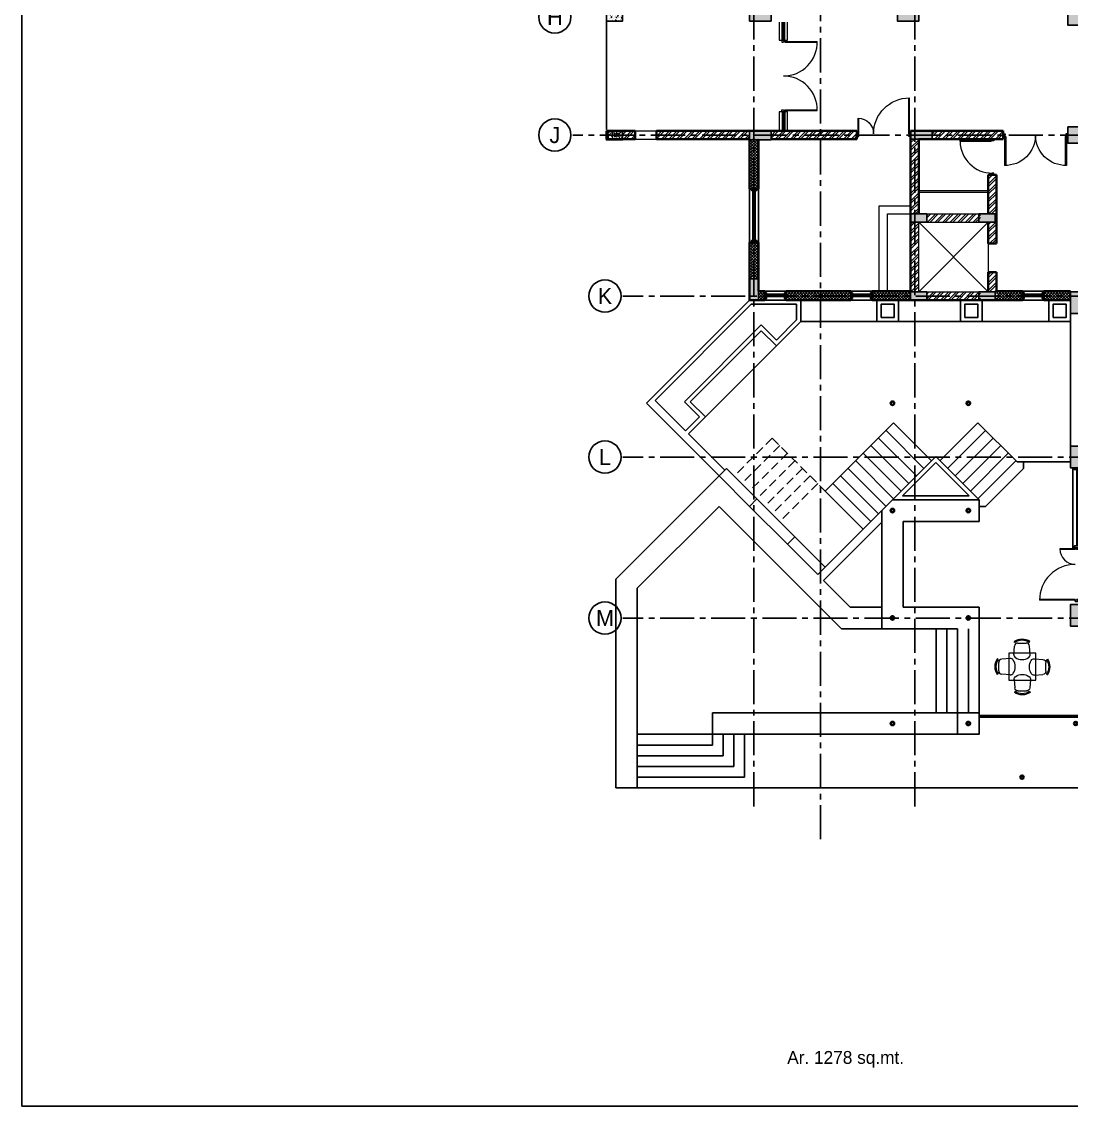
# Model space of a CAD drawing. Header units: millimetres. Extents: x -276609 to 1081398, y -453808 to 472098.
# Drawn here: x 306511 to 335839, y 124246 to 154560 of the extents above; entities that cross this region are included whole.
import ezdxf
from ezdxf.enums import TextEntityAlignment as Align

# ---------------------------------------------------------------- set-up
doc = ezdxf.new("R2010")
doc.units = ezdxf.units.MM
doc.header["$MEASUREMENT"] = 0
doc.linetypes.add('CENTER2', pattern=[28.575, 19.05, -3.175, 3.175, -3.175])
doc.linetypes.add('DASHED2', pattern=[0.375, 0.25, -0.125])
for name, color, linetype in [('A-Anno Tags', 6, 'Continuous'), ('A-Elevation', 4, 'Continuous'), ('A-Railing', 4, 'Continuous'), ('A-Steps', 3, 'Continuous'), ('A-Wall Patt', 8, 'Continuous'), ('A-Window', 4, 'Continuous'), ('Anno_Frames', 7, 'Continuous'), ('Anno_Labels', 7, 'Continuous'), ('AREA', 7, 'Continuous'), ('Dimension', 7, 'Continuous'), ('S-Conc Patt', 9, 'Continuous'), ('SHADING COLUMNS', 210, 'Continuous')]:
    doc.layers.add(name, color=color, linetype=linetype)
doc.layers.add('A-Anno-Grid Lines', color=7, linetype='Continuous', true_color=0xbbc3bd)
for name, color, linetype, lineweight in [('A-Detail Lines', 241, 'Continuous', 25), ('A-DETL-LLIN', 3, 'Continuous', 9), ('A-Door', 4, 'Continuous', 9), ('A-Wall Sec', 1, 'Continuous', 20), ('frntr', 42, 'Continuous', 13), ('S-Concrete', 40, 'Continuous', 25)]:
    doc.layers.add(name, color=color, linetype=linetype, lineweight=lineweight)
doc.layers.add('I-Furniture', color=7, linetype='Continuous', lineweight=20, true_color=0xb35900)
doc.styles.get("Standard").update_dxf_attribs({"font": ''})
doc.styles.get('Standard').set_extended_font_data('Gill Sans MT')
pattern_1 = [(45, (-144842.34, 2158.18), (-106.066017, 106.066017), []), (45, (-144771.63, 2158.18), (-106.066017, 106.066017), [])]
pattern_2 = [(50, (-1021001.52, 1192606.68), (143.4520365, -12.550427), [15, -165]), (355, (-1021001.52, 1192606.68), (-27.750267, 150.438427), [12, -132]), (100.4514, (-1020989.56, 1192605.63), (115.701876, 137.887908), [12.748038, -140.228422]), (46.1842, (-1021001.52, 1192646.68), (213.44821, -33.103803), [22.5, -247.5]), (96.6356, (-1020983.73, 1192643.92), (186.93254, 194.823574), [19.122058, -210.3426]), (351.1842, (-1021001.52, 1192646.68), (186.93239, 194.82372), [18, -198]), (21, (-1020981.52, 1192636.68), (119.3814104, -80.523778), [15, -165]), (326, (-1020981.52, 1192636.68), (48.663066, 145.030009), [12, -132]), (71.4514, (-1020971.57, 1192629.97), (168.044526, 64.506099), [12.748038, -140.228422]), (37.5, (-1021001.517, 1192606.68), (2.431971, 66.5787708), [0, -130.4, 0, -134, 0, -132.5]), (7.5, (-1021001.52, 1192606.68), (52.6139075, 78.8823424), [0, -76.4, 0, -127.4, 0, -50.5]), (327.5, (-1021046.117, 1192606.68), (106.7644872, -4.5109743), [0, -50, 0, -156, 0, -207]), (317.5, (-1021066.12, 1192606.68), (116.637234, 20.0209965), [0, -65, 0, -103.6, 0, -147])]

# ---------------------------------------------------------------- blocks, each defined once
blk = doc.blocks.new('Big Door Garbage')
at = {"layer": 'A-Door', "color": 5, "lineweight": 18}
for p, q in [((-12550, 128778), (-12500, 128778)), ((-12550, 128703), (-12550, 128778)), ((-12550, 128703), (-12515, 128703)), ((-12515, 128738), (-12500, 128738)), ((-12515, 128703), (-12515, 128738)), ((-12515, 128703), (-12515, 128273)), ((-12499, 128703), (-12515, 128703)), ((-12500, 128778), (-12500, 128738)), ((-12499, 128703), (-12499, 128273)), ((-11101, 128703), (-11101, 127703)), ((-11101, 128703), (-11085, 128703)), ((-11100, 128778), (-11100, 128738)), ((-11050, 128778), (-11100, 128778)), ((-11085, 128738), (-11100, 128738)), ((-11085, 128703), (-11085, 128738)), ((-11050, 128703), (-11085, 128703)), ((-11085, 128703), (-11085, 127703)), ((-11050, 128703), (-11050, 128778))]:
    blk.add_line(p, q, dxfattribs=at)
at = {"layer": 'A-Door', "lineweight": 18}
for centre, radius, start, end in [((-12515, 128703), 430, 270, 0), ((-11085, 128703), 1000, 180, 270)]:
    blk.add_arc(centre, radius, start, end, dxfattribs=at)
blk = doc.blocks.new('erer')
at = {"layer": 'A-Door', "color": 5, "lineweight": 18}
for p, q in [((476029, 155439), (476029, 154939)), ((476259, 154939), (476259, 155439)), ((476029, 154939), (476259, 154939)), ((476102, 154939), (476102, 154884)), ((476185, 154939), (476102, 154939)), ((476185, 154939), (476185, 154900)), ((476102, 154884), (476147, 154884)), ((476147, 154900), (476147, 154884)), ((476185, 154900), (476147, 154900)), ((476185, 154884), (476185, 154900)), ((476188, 154900), (477090, 154900)), ((476188, 154882), (477090, 154882)), ((476029, 152939), (476029, 152439)), ((476259, 152939), (476029, 152939)), ((476102, 152995), (476147, 152995)), ((476102, 152939), (476102, 152995)), ((476185, 152939), (476102, 152939)), ((476147, 152978), (476147, 152995)), ((476185, 152978), (476147, 152978)), ((476185, 152995), (476185, 152978)), ((476185, 152939), (476185, 152978)), ((476188, 152996), (477090, 152996)), ((476188, 152978), (477090, 152978)), ((476259, 152439), (476259, 152939))]:
    blk.add_line(p, q, dxfattribs=at)
at = {"layer": 'A-Door', "lineweight": 18}
for centre, start, end in [((476147, 154882), 269.9841, 1.3064), ((476147, 152996), 358.6936, 90.0159)]:
    blk.add_arc(centre, 943, start, end, dxfattribs=at)
at = {"layer": 'A-Window', "color": 2, "lineweight": 60}
for p, q in [((476144, 154939), (476144, 155439)), ((476144, 152939), (476144, 152439))]:
    blk.add_line(p, q, dxfattribs=at)
blk = doc.blocks.new('ABL_Door_S - 1000 x 2100-11-3 Second Floor Lvl')
at = {"layer": 'A-Door', "color": 5}
for p, q in [((-500, 38), (-450, 38)), ((-500, -38), (-500, 38)), ((-450, 38), (-450, -3)), ((450, 38), (450, -3)), ((500, 38), (450, 38)), ((500, -38), (500, 38)), ((-500, -38), (-465, -38)), ((-465, -3), (-450, -3)), ((-465, -38), (-465, -3)), ((-430, -38), (-465, -38)), ((465, -3), (450, -3)), ((465, -38), (465, -3)), ((500, -38), (465, -38))]:
    blk.add_line(p, q, dxfattribs=at)
at = {"layer": 'A-Door', "color": 5, "lineweight": 18}
for p, q in [((-465, -38), (-465, -902)), ((-430, -38), (-430, -902)), ((-430, -902), (-465, -902))]:
    blk.add_line(p, q, dxfattribs=at)
at = {"layer": 'A-Door'}
blk.add_arc((-450, -3), 900, 271.2733, 0, dxfattribs=at)
blk = doc.blocks.new('din w3')
at = {"layer": 'A-Window', "color": 2, "lineweight": 60}
blk.add_line((477594, 164984), (477594, 166384), dxfattribs=at)
at = {"layer": 'A-Window'}
for points in [[(477469, 164934), (477469, 166434)], [(477669, 166434), (477669, 166384), (477519, 166384), (477519, 166434)], [(477719, 164934), (477719, 166434)], [(477669, 164934), (477669, 164984), (477519, 164984), (477519, 164934)]]:
    blk.add_lwpolyline(points, dxfattribs=at)
blk = doc.blocks.new('din d7')
at = {"layer": 'A-Door', "color": 5, "lineweight": 18}
for p, q in [((486934, 174520), (486934, 175332)), ((486969, 174518), (486969, 175332)), ((488629, 174518), (488629, 175332)), ((488664, 174518), (488664, 175332)), ((486899, 174518), (486934, 174518)), ((486899, 174518), (486899, 174443)), ((486899, 174443), (486949, 174443)), ((486934, 174518), (486934, 174483)), ((486969, 174518), (486934, 174518)), ((486934, 174483), (486949, 174483)), ((486949, 174443), (486949, 174483)), ((488629, 174518), (488664, 174518)), ((488664, 174483), (488649, 174483)), ((488649, 174443), (488649, 174483)), ((488699, 174443), (488649, 174443)), ((488664, 174518), (488664, 174483)), ((488699, 174518), (488664, 174518)), ((488699, 174518), (488699, 174443))]:
    blk.add_line(p, q, dxfattribs=at)
at = {"layer": 'A-Door', "lineweight": 18}
for centre, start, end in [((486950, 174483), 359.9841, 91.0727), ((488648, 174483), 88.9273, 180.0159)]:
    blk.add_arc(centre, 849, start, end, dxfattribs=at)
blk = doc.blocks.new('allalaksksksjjd')
at = {"layer": 'S-Conc Patt'}
for points in [[(271338, 150901), (270888, 150901), (270888, 150451), (271138, 150451), (271138, 150651), (271338, 150651)], [(275203, 150901), (275203, 150651), (275803, 150651), (275803, 150901)], [(279888, 150901), (279888, 150671), (280338, 150671), (280338, 150901)], [(281798, 150901), (281798, 150671), (282248, 150671), (282248, 150901)], [(279888, 148701), (279888, 148471), (280338, 148471), (280338, 148701)], [(281798, 148701), (281798, 148471), (282248, 148471), (282248, 148701)], [(259258, 147351), (259258, 147101), (259708, 147101), (259708, 147351)], [(262138, 147351), (261888, 147351), (261888, 146901), (262138, 146901)], [(266388, 147351), (266388, 147101), (266988, 147101), (266988, 147351)], [(271338, 147101), (270888, 147101), (270888, 147551), (271138, 147551), (271138, 147351), (271338, 147351)], [(275203, 147351), (275203, 147101), (275803, 147101), (275803, 147351)], [(284018, 147351), (284018, 147101), (284618, 147101), (284618, 147351)], [(288703, 147351), (288703, 147101), (289303, 147101), (289303, 147351)], [(293168, 147351), (293168, 147101), (293618, 147101), (293618, 147351)], [(262118, 145091), (261888, 145091), (261888, 144491), (262118, 144491)], [(259258, 144741), (259258, 144491), (259708, 144491), (259708, 144741)], [(266388, 144721), (266388, 144491), (266988, 144491), (266988, 144721)], [(271118, 144721), (270888, 144721), (270888, 144121), (271118, 144121)], [(275353, 144721), (275353, 144491), (275953, 144491), (275953, 144721)], [(279703, 144721), (279703, 144491), (280303, 144491), (280303, 144721)], [(284618, 144721), (284388, 144721), (284388, 144121), (284618, 144121)], [(288853, 144721), (288853, 144491), (289453, 144491), (289453, 144721)], [(293618, 144721), (293388, 144721), (293388, 144121), (293618, 144121)], [(295798, 144721), (295798, 144471), (296248, 144471), (296248, 144721)], [(259708, 139971), (259708, 140221), (259258, 140221), (259258, 139971)], [(262118, 140221), (261888, 140221), (261888, 139621), (262118, 139621)], [(266278, 140331), (266278, 139881), (266728, 139881), (266728, 140331)], [(270888, 140221), (270888, 139621), (271118, 139621), (271118, 139991), (271488, 139991), (271488, 140221)], [(275203, 140221), (275203, 139991), (275803, 139991), (275803, 140221)], [(279703, 140221), (279703, 139991), (280303, 139991), (280303, 140221)], [(284018, 140221), (284018, 139991), (284388, 139991), (284388, 139621), (284618, 139621), (284618, 140221)], [(288778, 140331), (288778, 139881), (289228, 139881), (289228, 140331)], [(293388, 139771), (293618, 139771), (293618, 140221), (293388, 140221)], [(295998, 139771), (296248, 139771), (296248, 140221), (295998, 140221)], [(257638, 139181), (257388, 139181), (257388, 138581), (257638, 138581)], [(298118, 138491), (297868, 138491), (297868, 137891), (298118, 137891)], [(262118, 135906), (261888, 135906), (261888, 135306), (262118, 135306)], [(271253, 135606, 1), (270753, 135606, 1)], [(284753, 135606, 1), (284253, 135606, 1)], [(293618, 135906), (293388, 135906), (293388, 135306), (293618, 135306)], [(257638, 135756), (257388, 135756), (257388, 135156), (257638, 135156)], [(266018, 135721), (266018, 135491), (266618, 135491), (266618, 135721)], [(288888, 135721), (288888, 135491), (289488, 135491), (289488, 135721)], [(298118, 135756), (297868, 135756), (297868, 135156), (298118, 135156)], [(271488, 130991), (271488, 131221), (271118, 131221), (271118, 131591), (270888, 131591), (270888, 130991)], [(284618, 130991), (284618, 131591), (284388, 131591), (284388, 131221), (284018, 131221), (284018, 130991)], [(266278, 131331), (266278, 130881), (266728, 130881), (266728, 131331)], [(275753, 131106, 1), (275253, 131106, 1)], [(280253, 131106, 1), (279753, 131106, 1)], [(288778, 131331), (288778, 130881), (289228, 130881), (289228, 131331)], [(257388, 131241), (257388, 130991), (257988, 130991), (257988, 131241)], [(261518, 131221), (261518, 130991), (262118, 130991), (262118, 131221)], [(293388, 131221), (293388, 130991), (293988, 130991), (293988, 131221)], [(297518, 131221), (297518, 130971), (298118, 130971), (298118, 131221)], [(266278, 128031), (266278, 127581), (266728, 127581), (266728, 128031)], [(271303, 127806, 1), (270703, 127806, 1)], [(275803, 127811, 1), (275203, 127811, 1)], [(280303, 127811, 1), (279703, 127811, 1)], [(284803, 127811, 1), (284203, 127811, 1)], [(298118, 127941), (297868, 127941), (297868, 127341), (298118, 127341)], [(257388, 127921), (257388, 127671), (257988, 127671), (257988, 127921)], [(261888, 127921), (261888, 127691), (262488, 127691), (262488, 127921)], [(288888, 127921), (288888, 127691), (289488, 127691), (289488, 127921)], [(293203, 127921), (293203, 127691), (293803, 127691), (293803, 127921)], [(261888, 125601), (261888, 125371), (262338, 125371), (262338, 125601)], [(263798, 125601), (263798, 125371), (264248, 125371), (264248, 125601)], [(257638, 123791), (257388, 123791), (257388, 123191), (257638, 123191)], [(298118, 123791), (297868, 123791), (297868, 123191), (298118, 123191)], [(261888, 123421), (261888, 123191), (262338, 123191), (262338, 123421)], [(263798, 123421), (263798, 123191), (264248, 123191), (264248, 123421)], [(266653, 123421), (266353, 123421), (266353, 122821), (266653, 122821)], [(271253, 123306, 1), (270753, 123306, 1)], [(275753, 123306, 1), (275253, 123306, 1)], [(280253, 123306, 1), (279753, 123306, 1)], [(284753, 123306, 1), (284253, 123306, 1)], [(289153, 123441), (288853, 123441), (288853, 122841), (289153, 122841)], [(293203, 123441), (293203, 123191), (293803, 123191), (293803, 123441)], [(266653, 119106), (266353, 119106), (266353, 118506), (266653, 118506)], [(271253, 118806, 1), (270753, 118806, 1)], [(275753, 118806, 1), (275253, 118806, 1)], [(280253, 118806, 1), (279753, 118806, 1)], [(284753, 118806, 1), (284253, 118806, 1)], [(289153, 119106), (288853, 119106), (288853, 118506), (289153, 118506)], [(266353, 114081), (266953, 114081), (266953, 114531), (266653, 114531), (266653, 114681), (266353, 114681)], [(289153, 114681), (288853, 114681), (288853, 114531), (288553, 114531), (288553, 114081), (289153, 114081)], [(271303, 114081), (271303, 114531), (270703, 114531), (270703, 114081)], [(275803, 114081), (275803, 114531), (275203, 114531), (275203, 114081)], [(279703, 114081), (279703, 114531), (280303, 114531), (280303, 114081)], [(284803, 114081), (284803, 114531), (284203, 114531), (284203, 114081)]]:
    blk.add_hatch(color=8, dxfattribs=at).paths.add_polyline_path(points)
h = blk.add_hatch(dxfattribs=at)
h.set_pattern_fill('AR-CONC', color=8, scale=20, style=0)
h.set_pattern_definition(pattern_2)
h.paths.add_polyline_path([(261888, 149551), (262138, 149551), (262138, 150001), (261888, 150001)])
h = blk.add_hatch(dxfattribs=at)
h.set_pattern_fill('AR-CONC', color=8, scale=20, style=0)
h.set_pattern_definition(pattern_2)
h.paths.add_polyline_path([(266203, 150001), (266203, 149751), (266803, 149751), (266803, 150001)])
h = blk.add_hatch(dxfattribs=at)
h.set_pattern_fill('AR-CONC', color=8, scale=20, style=0)
h.set_pattern_definition(pattern_2)
h.paths.add_polyline_path([(288703, 150001), (288703, 149751), (289303, 149751), (289303, 150001)])
h = blk.add_hatch(dxfattribs=at)
h.set_pattern_fill('AR-CONC', color=8, scale=20, style=0)
h.set_pattern_definition(pattern_2)
h.paths.add_polyline_path([(293368, 149551), (293618, 149551), (293618, 150001), (293368, 150001)])
h = blk.add_hatch(color=8, dxfattribs=at)
edge = h.paths.add_edge_path()
edge.add_arc((296133, 147236), 125, 0, 360)
h = blk.add_hatch(dxfattribs=at)
h.set_pattern_fill('AR-CONC', color=8, scale=20, style=0)
h.set_pattern_definition(pattern_2)
h.paths.add_polyline_path([(253388, 131241), (253388, 130991), (253838, 130991), (253838, 131241)])
h = blk.add_hatch(dxfattribs=at)
h.set_pattern_fill('AR-CONC', color=8, scale=20, style=0)
h.set_pattern_definition(pattern_2)
h.paths.add_polyline_path([(301668, 131221), (301668, 130971), (302118, 130971), (302118, 131221)])
h = blk.add_hatch(dxfattribs=at)
h.set_pattern_fill('AR-CONC', color=8, scale=20, style=0)
h.set_pattern_definition(pattern_2)
h.paths.add_polyline_path([(301668, 127941), (301668, 127691), (302118, 127691), (302118, 127941)])
h = blk.add_hatch(dxfattribs=at)
h.set_pattern_fill('AR-CONC', color=8, scale=20, style=0)
h.set_pattern_definition(pattern_2)
h.paths.add_polyline_path([(253388, 127921), (253388, 127671), (253838, 127671), (253838, 127921)])
at = {"layer": 'S-Concrete'}
for points in [[(271338, 150901), (270888, 150901), (270888, 150451), (271138, 150451), (271138, 150651), (271338, 150651), (271338, 150901)], [(271338, 147101), (270888, 147101), (270888, 147551), (271138, 147551), (271138, 147351), (271338, 147351), (271338, 147101)]]:
    blk.add_lwpolyline(points, dxfattribs=at)
for points in [[(275203, 150901), (275203, 150651), (275803, 150651), (275803, 150901)], [(279888, 150901), (279888, 150671), (280338, 150671), (280338, 150901)], [(281798, 150901), (281798, 150671), (282248, 150671), (282248, 150901)], [(261888, 149551), (262138, 149551), (262138, 150001), (261888, 150001)], [(266203, 150001), (266203, 149751), (266803, 149751), (266803, 150001)], [(288703, 150001), (288703, 149751), (289303, 149751), (289303, 150001)], [(293368, 149551), (293618, 149551), (293618, 150001), (293368, 150001)], [(279888, 148701), (279888, 148471), (280338, 148471), (280338, 148701)], [(281798, 148701), (281798, 148471), (282248, 148471), (282248, 148701)], [(259258, 147351), (259258, 147101), (259708, 147101), (259708, 147351)], [(262138, 147351), (261888, 147351), (261888, 146901), (262138, 146901)], [(266388, 147351), (266388, 147101), (266988, 147101), (266988, 147351)], [(275203, 147351), (275203, 147101), (275803, 147101), (275803, 147351)], [(284018, 147351), (284018, 147101), (284618, 147101), (284618, 147351)], [(288703, 147351), (288703, 147101), (289303, 147101), (289303, 147351)], [(293168, 147351), (293168, 147101), (293618, 147101), (293618, 147351)], [(262118, 145091), (261888, 145091), (261888, 144491), (262118, 144491)], [(259258, 144741), (259258, 144491), (259708, 144491), (259708, 144741)], [(266388, 144721), (266388, 144491), (266988, 144491), (266988, 144721)], [(271118, 144721), (270888, 144721), (270888, 144121), (271118, 144121)], [(275353, 144721), (275353, 144491), (275953, 144491), (275953, 144721)], [(279703, 144721), (279703, 144491), (280303, 144491), (280303, 144721)], [(284618, 144721), (284388, 144721), (284388, 144121), (284618, 144121)], [(288853, 144721), (288853, 144491), (289453, 144491), (289453, 144721)], [(293618, 144721), (293388, 144721), (293388, 144121), (293618, 144121)], [(295798, 144721), (295798, 144471), (296248, 144471), (296248, 144721)], [(259708, 139971), (259708, 140221), (259258, 140221), (259258, 139971)], [(262118, 140221), (261888, 140221), (261888, 139621), (262118, 139621)], [(266278, 140331), (266278, 139881), (266728, 139881), (266728, 140331)], [(271488, 140221), (270888, 140221), (270888, 139621), (271118, 139621), (271118, 139991), (271488, 139991)], [(275203, 140221), (275203, 139991), (275803, 139991), (275803, 140221)], [(279703, 140221), (279703, 139991), (280303, 139991), (280303, 140221)], [(284018, 140221), (284618, 140221), (284618, 139621), (284388, 139621), (284388, 139991), (284018, 139991)], [(288778, 140331), (288778, 139881), (289228, 139881), (289228, 140331)], [(293388, 139771), (293618, 139771), (293618, 140221), (293388, 140221)], [(295998, 139771), (296248, 139771), (296248, 140221), (295998, 140221)], [(257638, 139181), (257388, 139181), (257388, 138581), (257638, 138581)], [(298118, 138491), (297868, 138491), (297868, 137891), (298118, 137891)], [(262118, 135906), (261888, 135906), (261888, 135306), (262118, 135306)], [(293618, 135906), (293388, 135906), (293388, 135306), (293618, 135306)], [(257638, 135756), (257388, 135756), (257388, 135156), (257638, 135156)], [(266018, 135721), (266018, 135491), (266618, 135491), (266618, 135721)], [(288888, 135721), (288888, 135491), (289488, 135491), (289488, 135721)], [(298118, 135756), (297868, 135756), (297868, 135156), (298118, 135156)], [(271488, 130991), (270888, 130991), (270888, 131591), (271118, 131591), (271118, 131221), (271488, 131221)], [(284018, 130991), (284618, 130991), (284618, 131591), (284388, 131591), (284388, 131221), (284018, 131221)], [(266278, 131331), (266278, 130881), (266728, 130881), (266728, 131331)], [(288778, 131331), (288778, 130881), (289228, 130881), (289228, 131331)], [(253388, 131241), (253388, 130991), (253838, 130991), (253838, 131241)], [(257388, 131241), (257388, 130991), (257988, 130991), (257988, 131241)], [(261518, 131221), (261518, 130991), (262118, 130991), (262118, 131221)], [(293388, 131221), (293388, 130991), (293988, 130991), (293988, 131221)], [(297518, 131221), (297518, 130971), (298118, 130971), (298118, 131221)], [(301668, 131221), (301668, 130971), (302118, 130971), (302118, 131221)], [(266278, 128031), (266278, 127581), (266728, 127581), (266728, 128031)], [(298118, 127941), (297868, 127941), (297868, 127341), (298118, 127341)], [(301668, 127941), (301668, 127691), (302118, 127691), (302118, 127941)], [(253388, 127921), (253388, 127671), (253838, 127671), (253838, 127921)], [(257388, 127921), (257388, 127671), (257988, 127671), (257988, 127921)], [(261888, 127921), (261888, 127691), (262488, 127691), (262488, 127921)], [(288888, 127921), (288888, 127691), (289488, 127691), (289488, 127921)], [(293203, 127921), (293203, 127691), (293803, 127691), (293803, 127921)], [(261888, 125601), (261888, 125371), (262338, 125371), (262338, 125601)], [(263798, 125601), (263798, 125371), (264248, 125371), (264248, 125601)], [(257638, 123791), (257388, 123791), (257388, 123191), (257638, 123191)], [(298118, 123791), (297868, 123791), (297868, 123191), (298118, 123191)], [(261888, 123421), (261888, 123191), (262338, 123191), (262338, 123421)], [(263798, 123421), (263798, 123191), (264248, 123191), (264248, 123421)], [(266653, 123421), (266353, 123421), (266353, 122821), (266653, 122821)], [(289153, 123441), (288853, 123441), (288853, 122841), (289153, 122841)], [(293203, 123441), (293203, 123191), (293803, 123191), (293803, 123441)], [(266653, 119106), (266353, 119106), (266353, 118506), (266653, 118506)], [(289153, 119106), (288853, 119106), (288853, 118506), (289153, 118506)], [(266953, 114531), (266653, 114531), (266653, 114681), (266353, 114681), (266353, 114081), (266953, 114081)], [(288553, 114531), (288853, 114531), (288853, 114681), (289153, 114681), (289153, 114081), (288553, 114081)], [(271303, 114531), (271303, 114081), (270703, 114081), (270703, 114531)], [(275803, 114531), (275803, 114081), (275203, 114081), (275203, 114531)], [(279703, 114531), (279703, 114081), (280303, 114081), (280303, 114531)], [(284803, 114531), (284803, 114081), (284203, 114081), (284203, 114531)]]:
    blk.add_lwpolyline(points, close=True, dxfattribs=at)
for centre, radius in [((296133, 147236), 125), ((271003, 135606), 250), ((284503, 135606), 250), ((275503, 131106), 250), ((280003, 131106), 250), ((271003, 127806), 300), ((275503, 127811), 300), ((280003, 127811), 300), ((284503, 127811), 300), ((271003, 123306), 250), ((275503, 123306), 250), ((280003, 123306), 250), ((284503, 123306), 250), ((271003, 118806), 250), ((275503, 118806), 250), ((280003, 118806), 250), ((284503, 118806), 250)]:
    blk.add_circle(centre, radius, dxfattribs=at)
blk = doc.blocks.new('din w1')
at = {"layer": 'A-Window', "color": 2, "lineweight": 60}
blk.add_line((476279, 163779), (476779, 163779), dxfattribs=at)
at = {"layer": 'A-Window'}
for points in [[(476229, 163904), (476829, 163904)], [(476229, 163704), (476279, 163704), (476279, 163854), (476229, 163854)], [(476829, 163704), (476779, 163704), (476779, 163854), (476829, 163854)], [(476229, 163654), (476829, 163654)]]:
    blk.add_lwpolyline(points, dxfattribs=at)
blk = doc.blocks.new('Pipe-Column - Pipe3-1_2STD-50-2 GL')
at = {"layer": 'S-Concrete', "lineweight": 35}
for radius, start, end in [(50.8, 0, 180), (45.1, 0, 180), (45.1, 180, 0), (50.8, 180, 360)]:
    blk.add_arc((0, 0), radius, start, end, dxfattribs=at)
blk = doc.blocks.new('Pipe-Column - Pipe3-1_2STD-48-2 GL')
at = {"layer": 'S-Concrete', "lineweight": 35}
for radius, start, end in [(50.8, 0, 180), (50.8, 180, 360), (45.1, 360, 180), (45.1, 180, 360)]:
    blk.add_arc((0, 0), radius, start, end, dxfattribs=at)
blk = doc.blocks.new('Pipe-Column - Pipe3-1_2STD-49-2 GL')
at = {"layer": 'S-Concrete', "lineweight": 35}
for radius, start, end in [(50.8, 0, 180), (50.8, 180, 360), (45.1, 360, 180), (45.1, 180, 360)]:
    blk.add_arc((0, 0), radius, start, end, dxfattribs=at)
blk = doc.blocks.new('TRGHT4')
at = {"layer": 'SHADING COLUMNS'}
for name, p, rotation in [('Pipe-Column - Pipe3-1_2STD-48-2 GL', (397060, -137137), 135.0000000004137), ('Pipe-Column - Pipe3-1_2STD-48-2 GL', (399181, -137137), 135.0000000004137), ('Pipe-Column - Pipe3-1_2STD-50-2 GL', (427680, -137137), 44.9999999995862), ('Pipe-Column - Pipe3-1_2STD-50-2 GL', (429801, -137137), 44.9999999995862), ('Pipe-Column - Pipe3-1_2STD-48-2 GL', (397060, -140137), 135.0000000004137), ('Pipe-Column - Pipe3-1_2STD-48-2 GL', (399181, -140137), 135.0000000004137), ('Pipe-Column - Pipe3-1_2STD-50-2 GL', (427680, -140137), 44.9999999995862), ('Pipe-Column - Pipe3-1_2STD-50-2 GL', (429801, -140137), 44.9999999995862), ('Pipe-Column - Pipe3-1_2STD-48-2 GL', (397060, -143137), 135.0000000004137), ('Pipe-Column - Pipe3-1_2STD-48-2 GL', (399181, -143137), 135.0000000004137), ('Pipe-Column - Pipe3-1_2STD-50-2 GL', (427680, -143137), 44.9999999995862), ('Pipe-Column - Pipe3-1_2STD-50-2 GL', (429801, -143137), 44.9999999995862), ('Pipe-Column - Pipe3-1_2STD-48-2 GL', (397060, -146087), 135.0000000004137), ('Pipe-Column - Pipe3-1_2STD-49-2 GL', (399181, -146087), 135.0000000004137), ('Pipe-Column - Pipe3-1_2STD-50-2 GL', (427680, -146137), 44.9999999995862), ('Pipe-Column - Pipe3-1_2STD-50-2 GL', (429801, -146137), 44.9999999995862)]:
    blk.add_blockref(name, p, dxfattribs=dict(at, rotation=rotation))
for p in [(402181, -146087), (405181, -146087), (408181, -146087), (411181, -146087), (414181, -146087), (417181, -146087), (420181, -146087), (423181, -146087), (426181, -146087), (400681, -147587), (403681, -147587), (406681, -147587), (409681, -147587), (412681, -147587), (415681, -147587), (418681, -147587), (421681, -147587), (424681, -147587), (427681, -147587)]:
    blk.add_blockref('Pipe-Column - Pipe3-1_2STD-50-2 GL', p, dxfattribs=at)
blk = doc.blocks.new('dw2')
at = {"layer": 'A-Window'}
blk.add_line((484439, 147324), (484189, 147324), dxfattribs=at)
at = {"layer": 'A-Window', "color": 2, "lineweight": 30}
blk.add_line((484324, 145139), (484324, 147274), dxfattribs=at)
at = {"layer": 'A-Window'}
for points in [[(484439, 145089), (484209, 145089), (484209, 147324)], [(484399, 147324), (484399, 147274), (484249, 147274), (484249, 147324)], [(484439, 145089), (484439, 147324)], [(484399, 145089), (484399, 145139), (484249, 145139), (484249, 145089)]]:
    blk.add_lwpolyline(points, dxfattribs=at)
at = {"layer": 'A-Detail Lines', "rotation": 270}
blk.add_blockref('Big Door Garbage', (355573, 132539), dxfattribs=at)
blk = doc.blocks.new('chair1')
at = {"layer": 'I-Furniture'}
for p, q in [((-320, 228), (-84, 207)), ((1, 115), (1, -115)), ((16, 201), (42, 219)), ((-320, -228), (-84, -207)), ((16, -201), (42, -219))]:
    blk.add_line(p, q, dxfattribs=at)
for centre, radius, start, end in [((-108, 0), 351, 148.407, 211.593), ((-328, 135), 92.9, 85.0303, 148.407), ((-92, 115), 92.9, 0, 85.0303), ((-278, 0), 356, 325.6197, 34.3803), ((-278, 0), 387, 325.6197, 34.3803), ((-328, -135), 92.9, 211.593, 274.9697), ((-92, -115), 92.9, 274.9697, 0)]:
    blk.add_arc(centre, radius, start, end, dxfattribs=at)
blk = doc.blocks.new('wegegt')
at = {"layer": 'I-Furniture'}
blk.add_lwpolyline([(489413, 140432), (490163, 140432), (490163, 141182), (489413, 141182)], close=True, dxfattribs=at)
for p, rotation in [((489780, 141466), 90), ((489129, 140807), 180)]:
    blk.add_blockref('chair1', p, dxfattribs=dict(at, rotation=rotation))
at = {"layer": 'I-Furniture', "xscale": -1}
for p, rotation in [((490447, 140799), 180), ((489788, 140129), 90)]:
    blk.add_blockref('chair1', p, dxfattribs=dict(at, rotation=rotation))
blk = doc.blocks.new('Grid Head')
blk.add_circle((0, 0), 3)
at = {"layer": 'Anno_Labels'}
blk.add_attdef('GRID_NAME', text='', height=3, dxfattribs=at).set_placement((0, 0), align=Align.MIDDLE_CENTER)
blk = doc.blocks.new('grd din')
at = {"layer": 'A-Anno-Grid Lines', "linetype": 'CENTER2', "ltscale": 50}
for p, q in [((475314, 133526), (475314, 179267)), ((477184, 132609), (477184, 179317)), ((479814, 133526), (479814, 179267)), ((520545, 152289), (470258, 152289)), ((516514, 147789), (471659, 147789)), ((516514, 143289), (471659, 143289)), ((516514, 138789), (471659, 138789))]:
    blk.add_line(p, q, dxfattribs=at)
at = {"layer": 'Anno_Frames'}
ref = blk.add_blockref('Grid Head', (469758, 155589), dxfattribs=dict(at, xscale=150, yscale=150, zscale=150))
ref.add_attrib('GRID_NAME', 'H', dxfattribs={"layer": '0', "height": 450}).set_placement((469758, 155589), align=Align.MIDDLE_CENTER)
ref = blk.add_blockref('Grid Head', (469758, 152289), dxfattribs=dict(at, xscale=150, yscale=150, zscale=150))
ref.add_attrib('GRID_NAME', 'J', dxfattribs={"layer": '0', "height": 450}).set_placement((469758, 152289), align=Align.MIDDLE_CENTER)
ref = blk.add_blockref('Grid Head', (471159, 147789), dxfattribs=dict(at, xscale=150, yscale=150, zscale=150))
ref.add_attrib('GRID_NAME', 'K', dxfattribs={"layer": '0', "height": 450}).set_placement((471159, 147789), align=Align.MIDDLE_CENTER)
ref = blk.add_blockref('Grid Head', (471159, 143289), dxfattribs=dict(at, xscale=150, yscale=150, zscale=150))
ref.add_attrib('GRID_NAME', 'L', dxfattribs={"layer": '0', "height": 450}).set_placement((471159, 143289), align=Align.MIDDLE_CENTER)
ref = blk.add_blockref('Grid Head', (471159, 138789), dxfattribs=dict(at, xscale=150, yscale=150, zscale=150))
ref.add_attrib('GRID_NAME', 'M', dxfattribs={"layer": '0', "height": 450}).set_placement((471159, 138789), align=Align.MIDDLE_CENTER)

msp = doc.modelspace()

# ---------------------------------------------------------------- hatches: boundary and pattern name
at = {"layer": 'A-Wall Patt'}
h = msp.add_hatch(dxfattribs=at)
h.set_pattern_fill('ANSI32', color=256, scale=400, style=0)
h.set_pattern_definition(pattern_1)
h.paths.add_polyline_path([(326848.9, 151507.2), (324248.9, 151507.2), (324248.9, 151278.2), (326848.9, 151278.2)])
h.paths.add_polyline_path([(327448.9, 151507.2), (327448.9, 151277.2), (329848.9, 151277.2), (329848.9, 151507.2)])
h.paths.add_polyline_path([(323298.9, 151508.2), (323298.9, 151278.2), (323648.9, 151278.2), (323648.9, 151508.2)])
h = msp.add_hatch(dxfattribs=at)
h.set_pattern_fill('ANSI37', color=256, scale=450, style=0)
h.set_pattern_definition([(45, (-144842.344, 2158.18), (-39.7747564, 39.7747564), []), (135, (-144842.344, 2158.18), (-39.7747564, -39.7747564), [])])
h.paths.add_polyline_path([(335813.9, 147027.2), (335074.6, 147027.2), (335074.6, 146777.2), (335813.9, 146777.2)])
h.paths.add_polyline_path([(334474.6, 147027.2), (333748.9, 147027.2), (333748.9, 147007.2), (333748.9, 146777.2), (334474.6, 146777.2)])
h.paths.add_polyline_path([(331348.9, 147027.2), (330274.6, 147027.2), (330274.6, 146777.2), (331348.9, 146777.2)])
h.paths.add_polyline_path([(327098.9, 151277.2), (326848.9, 151277.2), (326848.9, 149892.2), (327098.9, 149892.2)])
h.paths.add_polyline_path([(327078.9, 147377.2), (327078.9, 147077.2), (327098.9, 147077.2), (327098.9, 148392.2), (326848.9, 148392.2), (326848.9, 147377.2)])
h.paths.add_polyline_path([(327874.6, 147027.2), (327874.6, 146777.2), (329674.6, 146777.2), (329674.6, 147027.2)])
h.paths.add_polyline_path([(327274.6, 146777.2), (327274.6, 147027.2), (327098.9, 147027.2), (327098.9, 146777.2)])
h = msp.add_hatch(dxfattribs=at)
h.set_pattern_fill('ANSI32', color=256, scale=400, style=0)
h.set_pattern_definition(pattern_1)
h.paths.add_polyline_path([(333748.9, 150277.2), (333518.9, 150277.2), (333518.9, 149187.2), (333748.9, 149187.2)])
h.paths.add_polyline_path([(331578.9, 151277.2), (331348.9, 151277.2), (331348.9, 150657.2), (331348.9, 149857.2), (331348.9, 149187.2), (331578.9, 149187.2), (331578.9, 149857.2)])
h.paths.add_polyline_path([(333748.9, 147557.2), (333518.9, 147557.2), (333518.9, 147007.2), (333748.9, 147007.2)])
h.paths.add_polyline_path([(333298.9, 149187.2), (331798.9, 149187.2), (331798.9, 148957.2), (333298.9, 148957.2)])
h.paths.add_polyline_path([(331578.9, 148957.2), (331348.9, 148957.2), (331348.9, 147007.2), (331578.9, 147007.2)])
h.paths.add_polyline_path([(333298.9, 147007.2), (331798.9, 147007.2), (331798.9, 146777.2), (333298.9, 146777.2)])
h.paths.add_polyline_path([(333748.9, 148957.2), (333518.9, 148957.2), (333518.9, 148357.2), (333748.9, 148357.2)])
h.paths.add_polyline_path([(333938.8, 151277.2), (333938.8, 151507.2), (331948.9, 151507.2), (331948.9, 151277.2)])

# ---------------------------------------------------------------- linework, layer by layer
at = {"layer": 'A-Anno Tags'}
for p, q in [((330662.4, 143135.6), (331723, 142075)), ((330874.5, 143347.8), (331935.2, 142287.1)), ((333230.5, 143347.8), (332169.8, 142287.1)), ((333442.6, 143135.6), (332381.9, 142075)), ((330450.2, 142923.5), (331510.9, 141862.8)), ((333654.7, 142923.5), (332594.1, 141862.8)), ((330026, 142499.2), (331086.6, 141438.6)), ((330238.1, 142711.4), (331298.8, 141650.7)), ((333866.9, 142711.4), (332806.2, 141650.7)), ((334079, 142499.2), (333018.3, 141438.6)), ((329813.9, 142287.1), (330874.5, 141226.4)), ((334291.1, 142287.1), (333230.5, 141226.4)), ((334503.2, 142075), (334503.2, 142255.3)), ((329601.7, 142075), (330662.4, 141014.3)), ((334503.2, 142075), (333442.6, 141014.3)), ((329177.5, 141650.7), (330238.1, 140590)), ((329389.6, 141862.8), (330450.2, 140802.2)), ((328965.3, 141438.6), (330026, 140377.9)), ((333442.6, 141014.3), (333262.3, 141014.3))]:
    msp.add_line(p, q, dxfattribs=at)
at = {"layer": 'A-Detail Lines'}
for p, q in [((333518.9, 147007.2), (331578.9, 148957.2)), ((331578.9, 147007.2), (333518.9, 148957.2))]:
    msp.add_line(p, q, dxfattribs=at)
at = {"layer": 'A-DETL-LLIN'}
msp.add_line((333518.9, 148357.2), (333518.9, 147557.2), dxfattribs=at)
at = {"layer": 'A-Door'}
for p, q in [((323648.9, 151508.2), (324248.9, 151508.2)), ((323648.9, 151278.2), (324248.9, 151278.2))]:
    msp.add_line(p, q, dxfattribs=at)
for points in [[(333518.9, 149836.9), (331578.9, 149836.9)], [(333518.9, 149786.9), (331578.9, 149786.9)]]:
    msp.add_lwpolyline(points, dxfattribs=at)
at = {"layer": 'A-Elevation', "linetype": 'DASHED2', "ltscale": 1000}
for p, q in [((327480.4, 142923.5), (326419.7, 141862.8)), ((327480.4, 142923.5), (328965.3, 141438.6)), ((327692.5, 142711.4), (326631.9, 141650.7)), ((327904.7, 142499.2), (326844, 141438.6)), ((328116.8, 142287.1), (327056.1, 141226.4)), ((328328.9, 142075), (327268.3, 141014.3)), ((328541.1, 141862.8), (327480.4, 140802.2)), ((328753.2, 141650.7), (327692.5, 140590))]:
    msp.add_line(p, q, dxfattribs=at)
at = {"layer": 'A-Railing'}
for p, q in [((333263.9, 135117.2), (361163.9, 135117.2)), ((333264.6, 135167.2), (361113.9, 135167.2))]:
    msp.add_line(p, q, dxfattribs=at)
at = {"layer": 'A-Steps'}
for p, q in [((322848.9, 154577.2), (322848.9, 151542.2)), ((326848.9, 146777.2), (323965, 143893.4)), ((328279.4, 146177.2), (328279.4, 146777.2)), ((326896.5, 146662.2), (324208.9, 143974.7)), ((326896.5, 146662.2), (328164.4, 146662.2)), ((328164.4, 146224.9), (328164.4, 146662.2)), ((328279.4, 146177.2), (325142.8, 143040.7)), ((328164.4, 146224.9), (327600, 145660.5)), ((328279.4, 146177.2), (335213.9, 146177.2)), ((335813.9, 142457.7), (335813.9, 146407.2)), ((327175.7, 146084.8), (325029.7, 143938.8)), ((327175.7, 145922.1), (325192.3, 143938.8)), ((327600, 145660.5), (327175.7, 146084.8)), ((327600, 145497.9), (327175.7, 145922.1)), ((323965, 143893.4), (325995.5, 141862.8)), ((324208.9, 143974.7), (325061.5, 143122)), ((325454, 143514.5), (325029.7, 143938.8)), ((325616.6, 143514.5), (325192.3, 143938.8)), ((325454, 143514.5), (325061.5, 143122)), ((328965.3, 141438.6), (330874.5, 143347.8)), ((334322.9, 142255.3), (333230.5, 143347.8)), ((325142.8, 143040.7), (326158.1, 142025.5)), ((332052.5, 142404.4), (328753.2, 139105.1)), ((332052.5, 142241.8), (331120.3, 141309.6)), ((333262.3, 141194.6), (332052.5, 142404.4)), ((332984.6, 141309.6), (332052.5, 142241.8)), ((335813.9, 142255.3), (334322.9, 142255.3)), ((325995.5, 141862.8), (323111.6, 138978.9)), ((331120.3, 141309.6), (332984.6, 141309.6)), ((325995.5, 141014.3), (323711.6, 138730.4)), ((329415.2, 137594.6), (325995.5, 141014.3)), ((327904.7, 139953.6), (326844, 141014.3)), ((327056.1, 141226.4), (328965.3, 139317.2)), ((332662.3, 141194.6), (330842.7, 141194.6)), ((330842.7, 141194.6), (333262.3, 141194.6)), ((333262.3, 140594.6), (333262.3, 141194.6)), ((330541, 140892.9), (330541, 137594.6)), ((330541, 140567.6), (328915.8, 138942.5)), ((333262.3, 140594.6), (331141, 140594.6)), ((331141, 140594.6), (331141, 138194.6)), ((323111.6, 138978.9), (323111.6, 133142.2)), ((329663.7, 138194.6), (328915.8, 138942.5)), ((323711.6, 138730.4), (323711.6, 133142.2)), ((330541, 138194.6), (329663.7, 138194.6)), ((333262.3, 138194.6), (331141, 138194.6)), ((333262.3, 138194.6), (333262.3, 135244.6)), ((332662.3, 137594.6), (329415.2, 137594.6)), ((332062.3, 137594.6), (330541, 137594.6)), ((332062.3, 137594.6), (332062.3, 135244.6)), ((332062.3, 137594.6), (332062.3, 137594.6)), ((332362.3, 137594.6), (332362.3, 135244.6)), ((332662.3, 137594.6), (332662.3, 135244.6)), ((332962.3, 137594.6), (332962.3, 135244.6)), ((332662.3, 135244.6), (325811.6, 135244.6)), ((325811.6, 135244.6), (325811.6, 134342.2)), ((323711.6, 134642.2), (325811.6, 134642.2)), ((332662.3, 134644.6), (325811.6, 134644.6)), ((326111.6, 134644.6), (326111.6, 134042.2)), ((326411.6, 134644.6), (326411.6, 133742.2)), ((326711.6, 134644.6), (326711.6, 133442.2)), ((323711.6, 134342.2), (325811.6, 134342.2)), ((323711.6, 134042.2), (326111.6, 134042.2)), ((323711.6, 133742.2), (326411.6, 133742.2)), ((323711.6, 133442.2), (326711.6, 133442.2)), ((323111.6, 133142.2), (363968.6, 133142.2))]:
    msp.add_line(p, q, dxfattribs=at)
for points in [[(330408.1, 146177.2), (331008.1, 146177.2), (331008.1, 146777.2), (330408.1, 146777.2)], [(332746.5, 146177.2), (333346.5, 146177.2), (333346.5, 146777.2), (332746.5, 146777.2)], [(335213.9, 146177.2), (335813.9, 146177.2), (335813.9, 146777.2), (335213.9, 146777.2)], [(330523.1, 146292.2), (330893.1, 146292.2), (330893.1, 146662.2), (330523.1, 146662.2)], [(332861.5, 146292.2), (333231.5, 146292.2), (333231.5, 146662.2), (332861.5, 146662.2)], [(335328.9, 146292.2), (335698.9, 146292.2), (335698.9, 146662.2), (335328.9, 146662.2)], [(332662.3, 135244.6), (333262.3, 135244.6), (333262.3, 134644.6), (332662.3, 134644.6)]]:
    msp.add_lwpolyline(points, close=True, dxfattribs=at)
at = {"layer": 'A-Wall Sec', "lineweight": 35}
for p, q in [((322848.9, 151508.2), (322848.9, 151278.2)), ((322848.9, 151508.2), (323648.9, 151508.2)), ((322848.9, 151278.2), (323648.9, 151278.2)), ((323648.9, 151508.2), (323648.9, 151278.2)), ((324248.9, 151508.2), (324248.9, 151278.2)), ((324248.9, 151507.2), (329848.9, 151507.2)), ((324248.9, 151278.2), (326848.9, 151278.2)), ((326848.9, 149892.2), (326848.9, 151278.2)), ((327098.9, 149892.2), (327098.9, 151277.2)), ((327448.9, 151277.2), (329848.9, 151277.2)), ((329848.9, 151277.2), (329848.9, 151507.2)), ((331348.9, 147007.2), (331348.9, 151507.2)), ((333938.8, 151507.2), (331348.9, 151507.2)), ((331578.9, 149187.2), (331578.9, 151277.2)), ((331578.9, 151277.2), (333938.8, 151277.2)), ((333938.8, 151277.2), (333938.8, 151507.2)), ((333518.9, 150277.2), (333518.9, 149187.2)), ((333518.9, 150277.2), (333748.9, 150277.2)), ((333748.9, 148357.2), (333748.9, 150277.2)), ((326848.9, 149892.2), (327098.9, 149892.2)), ((333518.9, 148957.2), (333518.9, 148357.2)), ((326848.9, 148392.2), (326848.9, 146777.2)), ((327098.9, 148392.2), (326848.9, 148392.2)), ((327098.9, 147027.2), (327098.9, 148392.2)), ((333518.9, 148357.2), (333748.9, 148357.2)), ((333518.9, 147557.2), (333518.9, 147007.2)), ((333748.9, 147557.2), (333518.9, 147557.2)), ((333748.9, 147007.2), (333748.9, 147557.2)), ((327098.9, 147027.2), (327274.6, 147027.2)), ((327274.6, 146777.2), (327274.6, 147027.2)), ((327874.6, 147027.2), (329674.6, 147027.2)), ((327874.6, 147027.2), (327874.6, 146777.2)), ((329674.6, 146777.2), (329674.6, 147027.2)), ((330274.6, 147027.2), (330274.6, 146777.2)), ((330274.6, 147027.2), (331348.9, 147027.2)), ((333748.9, 147027.2), (334474.6, 147027.2)), ((334474.6, 146777.2), (334474.6, 147027.2)), ((335074.6, 147027.2), (335074.6, 146777.2)), ((335074.6, 147027.2), (335813.9, 147027.2)), ((326848.9, 146777.2), (327274.6, 146777.2)), ((327874.6, 146777.2), (329674.6, 146777.2)), ((330274.6, 146777.2), (334474.6, 146777.2)), ((335074.6, 146777.2), (335813.9, 146777.2))]:
    msp.add_line(p, q, dxfattribs=at)
at = {"layer": 'A-Wall Sec'}
for p, q in [((330468.9, 147027.2), (330468.9, 149417.2)), ((330468.9, 149417.2), (331348.9, 149417.2)), ((330698.9, 147027.2), (330698.9, 149187.2)), ((330698.9, 149187.2), (331348.9, 149187.2)), ((331578.9, 149187.2), (333518.9, 149187.2)), ((331578.9, 147007.2), (331578.9, 148957.2)), ((331578.9, 148957.2), (333518.9, 148957.2)), ((331578.9, 147007.2), (333518.9, 147007.2))]:
    msp.add_line(p, q, dxfattribs=at)
at = {"layer": 'Dimension'}
msp.add_lwpolyline([(306511, 124245.5), (306511, 183645.5), (390511, 183645.5), (390511, 124245.5)], close=True, dxfattribs=at)
at = {"layer": 'S-Concrete'}
for p, q in [((325995.5, 141862.8), (326207.6, 142075)), ((327056.1, 141226.4), (326207.6, 142075)), ((326844, 141014.3), (325995.5, 141862.8)), ((326844, 141014.3), (327056.1, 141226.4)), ((327904.7, 139953.6), (328116.8, 140165.8)), ((328965.3, 139317.2), (328116.8, 140165.8)), ((328753.2, 139105.1), (327904.7, 139953.6)), ((328753.2, 139105.1), (328965.3, 139317.2))]:
    msp.add_line(p, q, dxfattribs=at)

# ---------------------------------------------------------------- block references
at = {"layer": 'A-Anno-Grid Lines'}
msp.add_blockref('grd din', (-148350, -897), dxfattribs=at)
at = {"layer": 'A-Door'}
for name, p in [('erer', (-148350, -897)), ('dw2', (-148325, -5232))]:
    msp.add_blockref(name, p, dxfattribs=at)
at = {"layer": 'A-Door', "xscale": -1, "rotation": 180}
for name, p in [('Big Door Garbage', (342398.9, 280132.6)), ('din d7', (-152960, 325872.6))]:
    msp.add_blockref(name, p, dxfattribs=at)
at = {"layer": 'A-Door', "rotation": 270}
msp.add_blockref('ABL_Door_S - 1000 x 2100-11-3 Second Floor Lvl', (333633.9, 150777.2), dxfattribs=at)
at = {"layer": 'A-Window'}
msp.add_blockref('din w3', (-150620, -16542), dxfattribs=at)
at = {"layer": 'A-Window', "rotation": 180}
for p in [(804103.4, 310681.5), (806503.4, 310681.5), (811303.4, 310681.5)]:
    msp.add_blockref('din w1', p, dxfattribs=at)
at = {"layer": 'frntr'}
msp.add_blockref('allalaksksksjjd', (69460.9, 23586.3), dxfattribs=at)
at = {"layer": 'I-Furniture'}
msp.add_blockref('wegegt', (-155318.1, -4273.7), dxfattribs=at)
at = {"layer": 'S-Concrete'}
msp.add_blockref('TRGHT4', (-66219.2, 281031.7), dxfattribs=at)

# ---------------------------------------------------------------- texts
at = {"layer": 'AREA', "insert": (327901.4, 125791), "char_height": 360, "width": 7754.871, "attachment_point": 1}
msp.add_mtext('{\\fCentury Gothic|b0|i0|c0|p34;Ar. 1278 sq.mt.}', dxfattribs=at)

doc.saveas('drawing.dxf')
